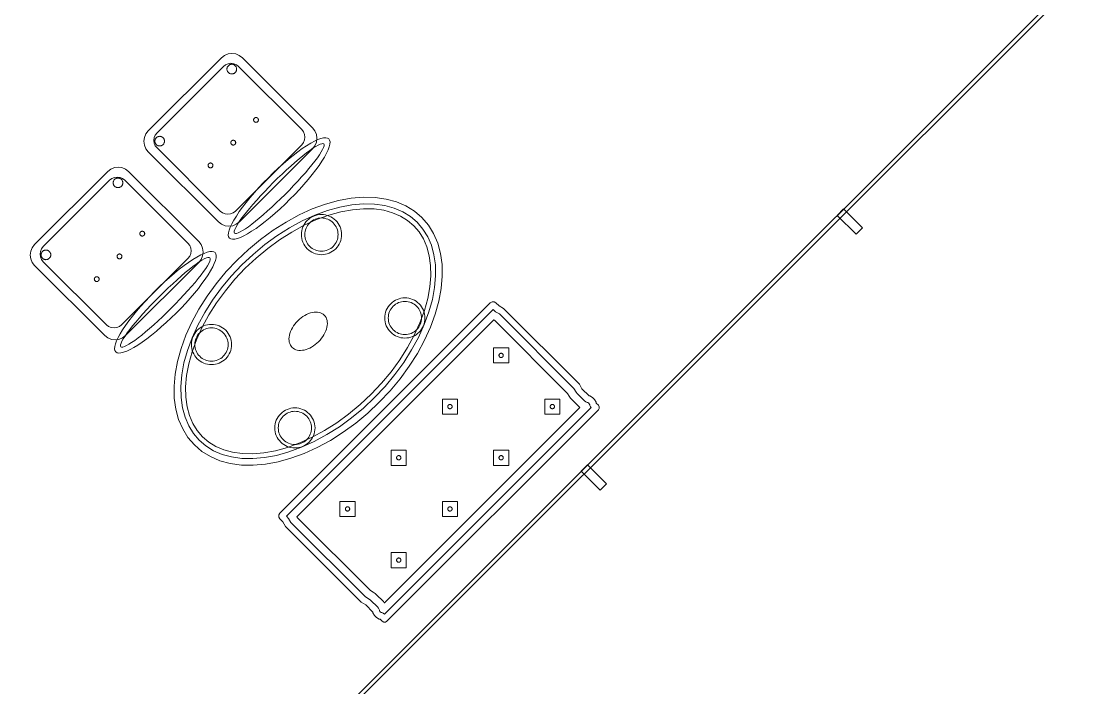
# Model space of a CAD drawing. Header units: metres. Extents: x 2172.2 to 2210.6, y 415.3 to 458.1.
# Drawn here: x 2206.126 to 2210.128, y 425.67 to 428.155 of the extents above; entities that cross this region are included whole.
import ezdxf

# ---------------------------------------------------------------- set-up
doc = ezdxf.new("R2010")
doc.units = ezdxf.units.M
for name, color, linetype, lineweight in [('NC_N1_BANQUETTES', 7, 'CONTINUOUS', 13), ('NC_N1_CHAIRS', 7, 'CONTINUOUS', 13), ('NC_N1_GLAZING', 7, 'CONTINUOUS', 13), ('NC_N1_TABLES', 7, 'CONTINUOUS', 13), ('NC_N1_WALLS', 7, 'CONTINUOUS', 25)]:
    doc.layers.add(name, color=color, linetype=linetype, lineweight=lineweight)

# ---------------------------------------------------------------- blocks, each defined once
blk = doc.blocks.new('NC_N1_ARCHITECTURE')
at = {"layer": 'NC_N1_GLAZING', "linetype": 'CONTINUOUS', "lineweight": -2}
blk.add_lwpolyline([(16.314201, -9.443487), (16.303595, -9.43288), (20.116966, -5.61951), (20.127573, -5.630117)], close=True, dxfattribs=at)
at = {"layer": 'NC_N1_WALLS', "linetype": 'CONTINUOUS', "lineweight": -2}
for points in [[(19.262781, -6.615117), (19.238739, -6.639158), (19.168028, -6.568448), (19.19207, -6.544406)], [(18.308187, -7.569711), (18.284145, -7.593752), (18.213434, -7.523042), (18.237476, -7.499)]]:
    blk.add_lwpolyline(points, close=True, dxfattribs=at)
blk = doc.blocks.new('NC_N1_DINING_2')
at = {"color": 0, "linetype": 'CONTINUOUS', "lineweight": -2}
for points in [[(0.6, 0), (0.5971, 0.0368), (0.5885, 0.0732), (0.5742, 0.1089), (0.5543, 0.1435), (0.5292, 0.1768), (0.4989, 0.2083), (0.4638, 0.2379), (0.4243, 0.2652), (0.3806, 0.2899), (0.3333, 0.3118), (0.2828, 0.3307), (0.2296, 0.3465), (0.1742, 0.3589), (0.1171, 0.3678), (0.0588, 0.3732), (0, 0.375), (-0.0588, 0.3732), (-0.1171, 0.3678), (-0.1742, 0.3589), (-0.2296, 0.3465), (-0.2828, 0.3307), (-0.3333, 0.3118), (-0.3806, 0.2899), (-0.4243, 0.2652), (-0.4638, 0.2379), (-0.4989, 0.2083), (-0.5292, 0.1768), (-0.5543, 0.1435), (-0.5742, 0.1089), (-0.5885, 0.0732), (-0.5971, 0.0368), (-0.6, 0), (-0.5971, -0.0368), (-0.5885, -0.0732), (-0.5742, -0.1089), (-0.5543, -0.1435), (-0.5292, -0.1768), (-0.4989, -0.2083), (-0.4638, -0.2379), (-0.4243, -0.2652), (-0.3806, -0.2899), (-0.3333, -0.3118), (-0.2828, -0.3307), (-0.2296, -0.3465), (-0.1742, -0.3589), (-0.1171, -0.3678), (-0.0588, -0.3732), (0, -0.375), (0.0588, -0.3732), (0.1171, -0.3678), (0.1742, -0.3589), (0.2296, -0.3465), (0.2828, -0.3307), (0.3333, -0.3118), (0.3806, -0.2899), (0.4243, -0.2652), (0.4638, -0.2379), (0.4989, -0.2083), (0.5292, -0.1768), (0.5543, -0.1435), (0.5742, -0.1089), (0.5885, -0.0732), (0.5971, -0.0368)], [(0.5749, 0), (0.5723, -0.0329), (0.5646, -0.0656), (0.5516, -0.0979), (0.5334, -0.1297), (0.5101, -0.1605), (0.4818, -0.1901), (0.4486, -0.218), (0.411, -0.244), (0.3692, -0.2676), (0.3237, -0.2887), (0.2749, -0.307), (0.2233, -0.3222), (0.1695, -0.3343), (0.114, -0.343), (0.0573, -0.3482), (0, -0.35), (-0.0573, -0.3482), (-0.114, -0.343), (-0.1695, -0.3343), (-0.2233, -0.3222), (-0.2749, -0.307), (-0.3237, -0.2887), (-0.3692, -0.2676), (-0.411, -0.244), (-0.4486, -0.218), (-0.4818, -0.1901), (-0.5101, -0.1605), (-0.5334, -0.1297), (-0.5516, -0.0979), (-0.5646, -0.0656), (-0.5723, -0.0329), (-0.5749, 0), (-0.5723, 0.0329), (-0.5646, 0.0656), (-0.5516, 0.0979), (-0.5334, 0.1297), (-0.5101, 0.1605), (-0.4818, 0.1901), (-0.4486, 0.218), (-0.411, 0.244), (-0.3692, 0.2676), (-0.3237, 0.2887), (-0.2749, 0.307), (-0.2233, 0.3222), (-0.1695, 0.3343), (-0.114, 0.343), (-0.0573, 0.3482), (0, 0.35), (0.0573, 0.3482), (0.114, 0.343), (0.1695, 0.3343), (0.2233, 0.3222), (0.2749, 0.307), (0.3237, 0.2887), (0.3692, 0.2676), (0.411, 0.244), (0.4486, 0.218), (0.4818, 0.1901), (0.5101, 0.1605), (0.5334, 0.1297), (0.5516, 0.0979), (0.5646, 0.0656), (0.5723, 0.0329)], [(0.5569, 0), (0.5545, -0.0301), (0.5474, -0.0601), (0.5354, -0.0901), (0.5184, -0.1198), (0.4964, -0.1488), (0.4694, -0.1769), (0.4377, -0.2037), (0.4014, -0.2287), (0.361, -0.2516), (0.3167, -0.2721), (0.2692, -0.2899), (0.2188, -0.3048), (0.1661, -0.3166), (0.1117, -0.3251), (0.0562, -0.3303), (0, -0.332), (-0.0562, -0.3303), (-0.1117, -0.3251), (-0.1661, -0.3166), (-0.2188, -0.3048), (-0.2692, -0.2899), (-0.3167, -0.2721), (-0.361, -0.2516), (-0.4014, -0.2287), (-0.4377, -0.2037), (-0.4694, -0.1769), (-0.4964, -0.1488), (-0.5184, -0.1198), (-0.5354, -0.0901), (-0.5474, -0.0601), (-0.5545, -0.0301), (-0.5569, 0), (-0.5545, 0.0301), (-0.5474, 0.0601), (-0.5354, 0.0901), (-0.5184, 0.1198), (-0.4964, 0.1488), (-0.4694, 0.1769), (-0.4377, 0.2037), (-0.4014, 0.2287), (-0.361, 0.2516), (-0.3167, 0.2721), (-0.2692, 0.2899), (-0.2188, 0.3048), (-0.1661, 0.3166), (-0.1117, 0.3251), (-0.0562, 0.3303), (0, 0.332), (0.0562, 0.3303), (0.1117, 0.3251), (0.1661, 0.3166), (0.2188, 0.3048), (0.2692, 0.2899), (0.3167, 0.2721), (0.361, 0.2516), (0.4014, 0.2287), (0.4377, 0.2037), (0.4694, 0.1769), (0.4964, 0.1488), (0.5184, 0.1198), (0.5354, 0.0901), (0.5474, 0.0601), (0.5545, 0.0301)], [(-0.215, 0.22), (-0.2154, 0.2126), (-0.2164, 0.2054), (-0.2182, 0.1982), (-0.2207, 0.1913), (-0.2239, 0.1846), (-0.2276, 0.1783), (-0.232, 0.1724), (-0.237, 0.167), (-0.2424, 0.162), (-0.2483, 0.1576), (-0.2546, 0.1539), (-0.2613, 0.1507), (-0.2682, 0.1482), (-0.2754, 0.1464), (-0.2826, 0.1454), (-0.29, 0.145), (-0.2974, 0.1454), (-0.3046, 0.1464), (-0.3118, 0.1482), (-0.3187, 0.1507), (-0.3254, 0.1539), (-0.3317, 0.1576), (-0.3376, 0.162), (-0.343, 0.167), (-0.348, 0.1724), (-0.3524, 0.1783), (-0.3561, 0.1846), (-0.3593, 0.1913), (-0.3618, 0.1982), (-0.3636, 0.2054), (-0.3646, 0.2126), (-0.365, 0.22), (-0.3646, 0.2274), (-0.3636, 0.2346), (-0.3618, 0.2418), (-0.3593, 0.2487), (-0.3561, 0.2554), (-0.3524, 0.2617), (-0.348, 0.2676), (-0.343, 0.273), (-0.3376, 0.278), (-0.3317, 0.2824), (-0.3254, 0.2861), (-0.3187, 0.2893), (-0.3118, 0.2918), (-0.3046, 0.2936), (-0.2974, 0.2946), (-0.29, 0.295), (-0.2826, 0.2946), (-0.2754, 0.2936), (-0.2682, 0.2918), (-0.2613, 0.2893), (-0.2546, 0.2861), (-0.2483, 0.2824), (-0.2424, 0.278), (-0.237, 0.273), (-0.232, 0.2676), (-0.2276, 0.2617), (-0.2239, 0.2554), (-0.2207, 0.2487), (-0.2182, 0.2418), (-0.2164, 0.2346), (-0.2154, 0.2274)], [(-0.228, 0.22), (-0.2283, 0.2139), (-0.2292, 0.2079), (-0.2307, 0.202), (-0.2327, 0.1963), (-0.2353, 0.1908), (-0.2384, 0.1856), (-0.2421, 0.1807), (-0.2462, 0.1762), (-0.2507, 0.1721), (-0.2556, 0.1684), (-0.2608, 0.1653), (-0.2663, 0.1627), (-0.272, 0.1607), (-0.2779, 0.1592), (-0.2839, 0.1583), (-0.29, 0.158), (-0.2961, 0.1583), (-0.3021, 0.1592), (-0.308, 0.1607), (-0.3137, 0.1627), (-0.3192, 0.1653), (-0.3244, 0.1684), (-0.3293, 0.1721), (-0.3338, 0.1762), (-0.3379, 0.1807), (-0.3416, 0.1856), (-0.3447, 0.1908), (-0.3473, 0.1963), (-0.3493, 0.202), (-0.3508, 0.2079), (-0.3517, 0.2139), (-0.352, 0.22), (-0.3517, 0.2261), (-0.3508, 0.2321), (-0.3493, 0.238), (-0.3473, 0.2437), (-0.3447, 0.2492), (-0.3416, 0.2544), (-0.3379, 0.2593), (-0.3338, 0.2638), (-0.3293, 0.2679), (-0.3244, 0.2716), (-0.3192, 0.2747), (-0.3137, 0.2773), (-0.308, 0.2793), (-0.3021, 0.2808), (-0.2961, 0.2817), (-0.29, 0.282), (-0.2839, 0.2817), (-0.2779, 0.2808), (-0.272, 0.2793), (-0.2663, 0.2773), (-0.2608, 0.2747), (-0.2556, 0.2716), (-0.2507, 0.2679), (-0.2462, 0.2638), (-0.2421, 0.2593), (-0.2384, 0.2544), (-0.2353, 0.2492), (-0.2327, 0.2437), (-0.2307, 0.238), (-0.2292, 0.2321), (-0.2283, 0.2261)], [(0.365, 0.22), (0.3646, 0.2126), (0.3636, 0.2054), (0.3618, 0.1982), (0.3593, 0.1913), (0.3561, 0.1846), (0.3524, 0.1783), (0.348, 0.1724), (0.343, 0.167), (0.3376, 0.162), (0.3317, 0.1576), (0.3254, 0.1539), (0.3187, 0.1507), (0.3118, 0.1482), (0.3046, 0.1464), (0.2974, 0.1454), (0.29, 0.145), (0.2826, 0.1454), (0.2754, 0.1464), (0.2682, 0.1482), (0.2613, 0.1507), (0.2546, 0.1539), (0.2483, 0.1576), (0.2424, 0.162), (0.237, 0.167), (0.232, 0.1724), (0.2276, 0.1783), (0.2239, 0.1846), (0.2207, 0.1913), (0.2182, 0.1982), (0.2164, 0.2054), (0.2154, 0.2126), (0.215, 0.22), (0.2154, 0.2274), (0.2164, 0.2346), (0.2182, 0.2418), (0.2207, 0.2487), (0.2239, 0.2554), (0.2276, 0.2617), (0.232, 0.2676), (0.237, 0.273), (0.2424, 0.278), (0.2483, 0.2824), (0.2546, 0.2861), (0.2613, 0.2893), (0.2682, 0.2918), (0.2754, 0.2936), (0.2826, 0.2946), (0.29, 0.295), (0.2974, 0.2946), (0.3046, 0.2936), (0.3118, 0.2918), (0.3187, 0.2893), (0.3254, 0.2861), (0.3317, 0.2824), (0.3376, 0.278), (0.343, 0.273), (0.348, 0.2676), (0.3524, 0.2617), (0.3561, 0.2554), (0.3593, 0.2487), (0.3618, 0.2418), (0.3636, 0.2346), (0.3646, 0.2274)], [(0.352, 0.22), (0.3517, 0.2139), (0.3508, 0.2079), (0.3493, 0.202), (0.3473, 0.1963), (0.3447, 0.1908), (0.3416, 0.1856), (0.3379, 0.1807), (0.3338, 0.1762), (0.3293, 0.1721), (0.3244, 0.1684), (0.3192, 0.1653), (0.3137, 0.1627), (0.308, 0.1607), (0.3021, 0.1592), (0.2961, 0.1583), (0.29, 0.158), (0.2839, 0.1583), (0.2779, 0.1592), (0.272, 0.1607), (0.2663, 0.1627), (0.2608, 0.1653), (0.2556, 0.1684), (0.2507, 0.1721), (0.2462, 0.1762), (0.2421, 0.1807), (0.2384, 0.1856), (0.2353, 0.1908), (0.2327, 0.1963), (0.2307, 0.202), (0.2292, 0.2079), (0.2283, 0.2139), (0.228, 0.22), (0.2283, 0.2261), (0.2292, 0.2321), (0.2307, 0.238), (0.2327, 0.2437), (0.2353, 0.2492), (0.2384, 0.2544), (0.2421, 0.2593), (0.2462, 0.2638), (0.2507, 0.2679), (0.2556, 0.2716), (0.2608, 0.2747), (0.2663, 0.2773), (0.272, 0.2793), (0.2779, 0.2808), (0.2839, 0.2817), (0.29, 0.282), (0.2961, 0.2817), (0.3021, 0.2808), (0.308, 0.2793), (0.3137, 0.2773), (0.3192, 0.2747), (0.3244, 0.2716), (0.3293, 0.2679), (0.3338, 0.2638), (0.3379, 0.2593), (0.3416, 0.2544), (0.3447, 0.2492), (0.3473, 0.2437), (0.3493, 0.238), (0.3508, 0.2321), (0.3517, 0.2261)], [(0.085, 0), (0.0846, 0.0054), (0.0834, 0.0107), (0.0813, 0.016), (0.0785, 0.021), (0.075, 0.0259), (0.0707, 0.0306), (0.0657, 0.0349), (0.0601, 0.0389), (0.0539, 0.0425), (0.0472, 0.0457), (0.0401, 0.0485), (0.0325, 0.0508), (0.0247, 0.0526), (0.0166, 0.0539), (0.0083, 0.0547), (0, 0.055), (-0.0083, 0.0547), (-0.0166, 0.0539), (-0.0247, 0.0526), (-0.0325, 0.0508), (-0.0401, 0.0485), (-0.0472, 0.0457), (-0.0539, 0.0425), (-0.0601, 0.0389), (-0.0657, 0.0349), (-0.0707, 0.0306), (-0.075, 0.0259), (-0.0785, 0.021), (-0.0813, 0.016), (-0.0834, 0.0107), (-0.0846, 0.0054), (-0.085, 0), (-0.0846, -0.0054), (-0.0834, -0.0107), (-0.0813, -0.016), (-0.0785, -0.021), (-0.075, -0.0259), (-0.0707, -0.0306), (-0.0657, -0.0349), (-0.0601, -0.0389), (-0.0539, -0.0425), (-0.0472, -0.0457), (-0.0401, -0.0485), (-0.0325, -0.0508), (-0.0247, -0.0526), (-0.0166, -0.0539), (-0.0083, -0.0547), (0, -0.055), (0.0083, -0.0547), (0.0166, -0.0539), (0.0247, -0.0526), (0.0325, -0.0508), (0.0401, -0.0485), (0.0472, -0.0457), (0.0539, -0.0425), (0.0601, -0.0389), (0.0657, -0.0349), (0.0707, -0.0306), (0.075, -0.0259), (0.0785, -0.021), (0.0813, -0.016), (0.0834, -0.0107), (0.0846, -0.0054)], [(-0.215, -0.22), (-0.2154, -0.2274), (-0.2164, -0.2346), (-0.2182, -0.2418), (-0.2207, -0.2487), (-0.2239, -0.2554), (-0.2276, -0.2617), (-0.232, -0.2676), (-0.237, -0.273), (-0.2424, -0.278), (-0.2483, -0.2824), (-0.2546, -0.2861), (-0.2613, -0.2893), (-0.2682, -0.2918), (-0.2754, -0.2936), (-0.2826, -0.2946), (-0.29, -0.295), (-0.2974, -0.2946), (-0.3046, -0.2936), (-0.3118, -0.2918), (-0.3187, -0.2893), (-0.3254, -0.2861), (-0.3317, -0.2824), (-0.3376, -0.278), (-0.343, -0.273), (-0.348, -0.2676), (-0.3524, -0.2617), (-0.3561, -0.2554), (-0.3593, -0.2487), (-0.3618, -0.2418), (-0.3636, -0.2346), (-0.3646, -0.2274), (-0.365, -0.22), (-0.3646, -0.2126), (-0.3636, -0.2054), (-0.3618, -0.1982), (-0.3593, -0.1913), (-0.3561, -0.1846), (-0.3524, -0.1783), (-0.348, -0.1724), (-0.343, -0.167), (-0.3376, -0.162), (-0.3317, -0.1576), (-0.3254, -0.1539), (-0.3187, -0.1507), (-0.3118, -0.1482), (-0.3046, -0.1464), (-0.2974, -0.1454), (-0.29, -0.145), (-0.2826, -0.1454), (-0.2754, -0.1464), (-0.2682, -0.1482), (-0.2613, -0.1507), (-0.2546, -0.1539), (-0.2483, -0.1576), (-0.2424, -0.162), (-0.237, -0.167), (-0.232, -0.1724), (-0.2276, -0.1783), (-0.2239, -0.1846), (-0.2207, -0.1913), (-0.2182, -0.1982), (-0.2164, -0.2054), (-0.2154, -0.2126)], [(-0.228, -0.22), (-0.2283, -0.2261), (-0.2292, -0.2321), (-0.2307, -0.238), (-0.2327, -0.2437), (-0.2353, -0.2492), (-0.2384, -0.2544), (-0.2421, -0.2593), (-0.2462, -0.2638), (-0.2507, -0.2679), (-0.2556, -0.2716), (-0.2608, -0.2747), (-0.2663, -0.2773), (-0.272, -0.2793), (-0.2779, -0.2808), (-0.2839, -0.2817), (-0.29, -0.282), (-0.2961, -0.2817), (-0.3021, -0.2808), (-0.308, -0.2793), (-0.3137, -0.2773), (-0.3192, -0.2747), (-0.3244, -0.2716), (-0.3293, -0.2679), (-0.3338, -0.2638), (-0.3379, -0.2593), (-0.3416, -0.2544), (-0.3447, -0.2492), (-0.3473, -0.2437), (-0.3493, -0.238), (-0.3508, -0.2321), (-0.3517, -0.2261), (-0.352, -0.22), (-0.3517, -0.2139), (-0.3508, -0.2079), (-0.3493, -0.202), (-0.3473, -0.1963), (-0.3447, -0.1908), (-0.3416, -0.1856), (-0.3379, -0.1807), (-0.3338, -0.1762), (-0.3293, -0.1721), (-0.3244, -0.1684), (-0.3192, -0.1653), (-0.3137, -0.1627), (-0.308, -0.1607), (-0.3021, -0.1592), (-0.2961, -0.1583), (-0.29, -0.158), (-0.2839, -0.1583), (-0.2779, -0.1592), (-0.272, -0.1607), (-0.2663, -0.1627), (-0.2608, -0.1653), (-0.2556, -0.1684), (-0.2507, -0.1721), (-0.2462, -0.1762), (-0.2421, -0.1807), (-0.2384, -0.1856), (-0.2353, -0.1908), (-0.2327, -0.1963), (-0.2307, -0.202), (-0.2292, -0.2079), (-0.2283, -0.2139)], [(0.365, -0.22), (0.3646, -0.2274), (0.3636, -0.2346), (0.3618, -0.2418), (0.3593, -0.2487), (0.3561, -0.2554), (0.3524, -0.2617), (0.348, -0.2676), (0.343, -0.273), (0.3376, -0.278), (0.3317, -0.2824), (0.3254, -0.2861), (0.3187, -0.2893), (0.3118, -0.2918), (0.3046, -0.2936), (0.2974, -0.2946), (0.29, -0.295), (0.2826, -0.2946), (0.2754, -0.2936), (0.2682, -0.2918), (0.2613, -0.2893), (0.2546, -0.2861), (0.2483, -0.2824), (0.2424, -0.278), (0.237, -0.273), (0.232, -0.2676), (0.2276, -0.2617), (0.2239, -0.2554), (0.2207, -0.2487), (0.2182, -0.2418), (0.2164, -0.2346), (0.2154, -0.2274), (0.215, -0.22), (0.2154, -0.2126), (0.2164, -0.2054), (0.2182, -0.1982), (0.2207, -0.1913), (0.2239, -0.1846), (0.2276, -0.1783), (0.232, -0.1724), (0.237, -0.167), (0.2424, -0.162), (0.2483, -0.1576), (0.2546, -0.1539), (0.2613, -0.1507), (0.2682, -0.1482), (0.2754, -0.1464), (0.2826, -0.1454), (0.29, -0.145), (0.2974, -0.1454), (0.3046, -0.1464), (0.3118, -0.1482), (0.3187, -0.1507), (0.3254, -0.1539), (0.3317, -0.1576), (0.3376, -0.162), (0.343, -0.167), (0.348, -0.1724), (0.3524, -0.1783), (0.3561, -0.1846), (0.3593, -0.1913), (0.3618, -0.1982), (0.3636, -0.2054), (0.3646, -0.2126)], [(0.352, -0.22), (0.3517, -0.2261), (0.3508, -0.2321), (0.3493, -0.238), (0.3473, -0.2437), (0.3447, -0.2492), (0.3416, -0.2544), (0.3379, -0.2593), (0.3338, -0.2638), (0.3293, -0.2679), (0.3244, -0.2716), (0.3192, -0.2747), (0.3137, -0.2773), (0.308, -0.2793), (0.3021, -0.2808), (0.2961, -0.2817), (0.29, -0.282), (0.2839, -0.2817), (0.2779, -0.2808), (0.272, -0.2793), (0.2663, -0.2773), (0.2608, -0.2747), (0.2556, -0.2716), (0.2507, -0.2679), (0.2462, -0.2638), (0.2421, -0.2593), (0.2384, -0.2544), (0.2353, -0.2492), (0.2327, -0.2437), (0.2307, -0.238), (0.2292, -0.2321), (0.2283, -0.2261), (0.228, -0.22), (0.2283, -0.2139), (0.2292, -0.2079), (0.2307, -0.202), (0.2327, -0.1963), (0.2353, -0.1908), (0.2384, -0.1856), (0.2421, -0.1807), (0.2462, -0.1762), (0.2507, -0.1721), (0.2556, -0.1684), (0.2608, -0.1653), (0.2663, -0.1627), (0.272, -0.1607), (0.2779, -0.1592), (0.2839, -0.1583), (0.29, -0.158), (0.2961, -0.1583), (0.3021, -0.1592), (0.308, -0.1607), (0.3137, -0.1627), (0.3192, -0.1653), (0.3244, -0.1684), (0.3293, -0.1721), (0.3338, -0.1762), (0.3379, -0.1807), (0.3416, -0.1856), (0.3447, -0.1908), (0.3473, -0.1963), (0.3493, -0.202), (0.3508, -0.2079), (0.3517, -0.2139)]]:
    blk.add_lwpolyline(points, close=True, dxfattribs=at)
blk = doc.blocks.new('NC_N1_PERIMETER_BENCH_2')
at = {"color": 0, "linetype": 'CONTINUOUS', "lineweight": -2}
for points in [[(-0.575, -0.2605), (-0.575, -0.2495), (-0.5721, -0.2385), (-0.57, -0.2365), (-0.57, -0.1987), (-0.575, -0.18), (-0.575, 0.22), (-0.57, 0.2387), (-0.57, 0.255), (-0.568, 0.2625), (-0.5625, 0.268), (-0.555, 0.27), (0.555, 0.27), (0.5625, 0.268), (0.568, 0.2625), (0.57, 0.255), (0.57, 0.2387), (0.575, 0.22), (0.575, -0.18), (0.57, -0.1987), (0.57, -0.2365), (0.5721, -0.2385), (0.575, -0.2495), (0.575, -0.2605), (0.5721, -0.2715), (0.5698, -0.2737), (0.57, -0.2745), (0.57, -0.2855), (0.5684, -0.2915), (0.564, -0.2959), (0.558, -0.2975), (-0.558, -0.2975), (-0.564, -0.2959), (-0.5684, -0.2915), (-0.57, -0.2855), (-0.57, -0.2745), (-0.5698, -0.2737), (-0.5721, -0.2715)], [(-0.5495, -0.2593), (-0.55, -0.2572), (-0.55, -0.2528), (-0.5494, -0.2506), (-0.5492, -0.2503), (-0.548, -0.2482), (-0.5469, -0.246), (-0.5461, -0.2437), (-0.5455, -0.2413), (-0.5451, -0.2389), (-0.545, -0.2365), (-0.545, -0.1987), (-0.5451, -0.1965), (-0.5454, -0.1944), (-0.5458, -0.1922), (-0.55, -0.1767), (-0.55, 0.2167), (-0.5458, 0.2322), (-0.5454, 0.2344), (-0.5451, 0.2365), (-0.545, 0.2387), (-0.545, 0.245), (0.545, 0.245), (0.545, 0.2387), (0.5451, 0.2365), (0.5454, 0.2344), (0.5458, 0.2322), (0.55, 0.2167), (0.55, -0.1767), (0.5458, -0.1922), (0.5454, -0.1944), (0.5451, -0.1965), (0.545, -0.1987), (0.545, -0.2365), (0.5451, -0.2389), (0.5455, -0.2413), (0.5461, -0.2437), (0.5469, -0.246), (0.548, -0.2482), (0.5492, -0.2503), (0.5494, -0.2506), (0.55, -0.2528), (0.55, -0.2572), (0.5495, -0.2593), (0.5491, -0.2597), (0.5479, -0.2618), (0.5468, -0.2639), (0.546, -0.2661), (0.5454, -0.2684), (0.545, -0.2708), (0.5449, -0.2725), (-0.5449, -0.2725), (-0.545, -0.2708), (-0.5454, -0.2684), (-0.546, -0.2661), (-0.5468, -0.2639), (-0.5479, -0.2618), (-0.5491, -0.2597)], [(-0.5154, -0.2425), (-0.5153, -0.2418), (-0.515, -0.2365), (-0.515, -0.1987), (-0.5152, -0.1939), (-0.5158, -0.1892), (-0.5169, -0.1845), (-0.52, -0.1728), (-0.52, 0.2128), (-0.5194, 0.215), (0.5194, 0.215), (0.52, 0.2128), (0.52, -0.1728), (0.5169, -0.1845), (0.5158, -0.1892), (0.5152, -0.1939), (0.515, -0.1987), (0.515, -0.2365), (0.5153, -0.2418), (0.5154, -0.2425)], [(-0.445, 0.0625), (-0.405, 0.1025), (-0.445, 0.1425), (-0.485, 0.1025)], [(-0.175, 0.0625), (-0.135, 0.1025), (-0.175, 0.1425), (-0.215, 0.1025)], [(0.095, 0.0625), (0.135, 0.1025), (0.095, 0.1425), (0.055, 0.1025)], [(0.365, 0.0625), (0.405, 0.1025), (0.365, 0.1425), (0.325, 0.1025)], [(-0.437, 0.1025), (-0.437, 0.1017), (-0.4372, 0.1009), (-0.4373, 0.1002), (-0.4376, 0.0994), (-0.4379, 0.0987), (-0.4383, 0.0981), (-0.4388, 0.0974), (-0.4393, 0.0968), (-0.4399, 0.0963), (-0.4406, 0.0958), (-0.4412, 0.0954), (-0.4419, 0.0951), (-0.4427, 0.0948), (-0.4434, 0.0947), (-0.4442, 0.0945), (-0.445, 0.0945), (-0.4458, 0.0945), (-0.4466, 0.0947), (-0.4473, 0.0948), (-0.4481, 0.0951), (-0.4488, 0.0954), (-0.4494, 0.0958), (-0.4501, 0.0963), (-0.4507, 0.0968), (-0.4512, 0.0974), (-0.4517, 0.0981), (-0.4521, 0.0987), (-0.4524, 0.0994), (-0.4527, 0.1002), (-0.4528, 0.1009), (-0.453, 0.1017), (-0.453, 0.1025), (-0.453, 0.1033), (-0.4528, 0.1041), (-0.4527, 0.1048), (-0.4524, 0.1056), (-0.4521, 0.1063), (-0.4517, 0.1069), (-0.4512, 0.1076), (-0.4507, 0.1082), (-0.4501, 0.1087), (-0.4494, 0.1092), (-0.4488, 0.1096), (-0.4481, 0.1099), (-0.4473, 0.1102), (-0.4466, 0.1103), (-0.4458, 0.1105), (-0.445, 0.1105), (-0.4442, 0.1105), (-0.4434, 0.1103), (-0.4427, 0.1102), (-0.4419, 0.1099), (-0.4412, 0.1096), (-0.4406, 0.1092), (-0.4399, 0.1087), (-0.4393, 0.1082), (-0.4388, 0.1076), (-0.4383, 0.1069), (-0.4379, 0.1063), (-0.4376, 0.1056), (-0.4373, 0.1048), (-0.4372, 0.1041), (-0.437, 0.1033)], [(-0.167, 0.1025), (-0.167, 0.1017), (-0.1672, 0.1009), (-0.1673, 0.1002), (-0.1676, 0.0994), (-0.1679, 0.0987), (-0.1683, 0.0981), (-0.1688, 0.0974), (-0.1693, 0.0968), (-0.1699, 0.0963), (-0.1706, 0.0958), (-0.1712, 0.0954), (-0.1719, 0.0951), (-0.1727, 0.0948), (-0.1734, 0.0947), (-0.1742, 0.0945), (-0.175, 0.0945), (-0.1758, 0.0945), (-0.1766, 0.0947), (-0.1773, 0.0948), (-0.1781, 0.0951), (-0.1788, 0.0954), (-0.1794, 0.0958), (-0.1801, 0.0963), (-0.1807, 0.0968), (-0.1812, 0.0974), (-0.1817, 0.0981), (-0.1821, 0.0987), (-0.1824, 0.0994), (-0.1827, 0.1002), (-0.1828, 0.1009), (-0.183, 0.1017), (-0.183, 0.1025), (-0.183, 0.1033), (-0.1828, 0.1041), (-0.1827, 0.1048), (-0.1824, 0.1056), (-0.1821, 0.1063), (-0.1817, 0.1069), (-0.1812, 0.1076), (-0.1807, 0.1082), (-0.1801, 0.1087), (-0.1794, 0.1092), (-0.1788, 0.1096), (-0.1781, 0.1099), (-0.1773, 0.1102), (-0.1766, 0.1103), (-0.1758, 0.1105), (-0.175, 0.1105), (-0.1742, 0.1105), (-0.1734, 0.1103), (-0.1727, 0.1102), (-0.1719, 0.1099), (-0.1712, 0.1096), (-0.1706, 0.1092), (-0.1699, 0.1087), (-0.1693, 0.1082), (-0.1688, 0.1076), (-0.1683, 0.1069), (-0.1679, 0.1063), (-0.1676, 0.1056), (-0.1673, 0.1048), (-0.1672, 0.1041), (-0.167, 0.1033)], [(0.103, 0.1025), (0.103, 0.1017), (0.1028, 0.1009), (0.1027, 0.1002), (0.1024, 0.0994), (0.1021, 0.0987), (0.1017, 0.0981), (0.1012, 0.0974), (0.1007, 0.0968), (0.1001, 0.0963), (0.0994, 0.0958), (0.0988, 0.0954), (0.0981, 0.0951), (0.0973, 0.0948), (0.0966, 0.0947), (0.0958, 0.0945), (0.095, 0.0945), (0.0942, 0.0945), (0.0934, 0.0947), (0.0927, 0.0948), (0.0919, 0.0951), (0.0912, 0.0954), (0.0906, 0.0958), (0.0899, 0.0963), (0.0893, 0.0968), (0.0888, 0.0974), (0.0883, 0.0981), (0.0879, 0.0987), (0.0876, 0.0994), (0.0873, 0.1002), (0.0872, 0.1009), (0.087, 0.1017), (0.087, 0.1025), (0.087, 0.1033), (0.0872, 0.1041), (0.0873, 0.1048), (0.0876, 0.1056), (0.0879, 0.1063), (0.0883, 0.1069), (0.0888, 0.1076), (0.0893, 0.1082), (0.0899, 0.1087), (0.0906, 0.1092), (0.0912, 0.1096), (0.0919, 0.1099), (0.0927, 0.1102), (0.0934, 0.1103), (0.0942, 0.1105), (0.095, 0.1105), (0.0958, 0.1105), (0.0966, 0.1103), (0.0973, 0.1102), (0.0981, 0.1099), (0.0988, 0.1096), (0.0994, 0.1092), (0.1001, 0.1087), (0.1007, 0.1082), (0.1012, 0.1076), (0.1017, 0.1069), (0.1021, 0.1063), (0.1024, 0.1056), (0.1027, 0.1048), (0.1028, 0.1041), (0.103, 0.1033)], [(0.373, 0.1025), (0.373, 0.1017), (0.3728, 0.1009), (0.3727, 0.1002), (0.3724, 0.0994), (0.3721, 0.0987), (0.3717, 0.0981), (0.3712, 0.0974), (0.3707, 0.0968), (0.3701, 0.0963), (0.3694, 0.0958), (0.3688, 0.0954), (0.3681, 0.0951), (0.3673, 0.0948), (0.3666, 0.0947), (0.3658, 0.0945), (0.365, 0.0945), (0.3642, 0.0945), (0.3634, 0.0947), (0.3627, 0.0948), (0.3619, 0.0951), (0.3612, 0.0954), (0.3606, 0.0958), (0.3599, 0.0963), (0.3593, 0.0968), (0.3588, 0.0974), (0.3583, 0.0981), (0.3579, 0.0987), (0.3576, 0.0994), (0.3573, 0.1002), (0.3572, 0.1009), (0.357, 0.1017), (0.357, 0.1025), (0.357, 0.1033), (0.3572, 0.1041), (0.3573, 0.1048), (0.3576, 0.1056), (0.3579, 0.1063), (0.3583, 0.1069), (0.3588, 0.1076), (0.3593, 0.1082), (0.3599, 0.1087), (0.3606, 0.1092), (0.3612, 0.1096), (0.3619, 0.1099), (0.3627, 0.1102), (0.3634, 0.1103), (0.3642, 0.1105), (0.365, 0.1105), (0.3658, 0.1105), (0.3666, 0.1103), (0.3673, 0.1102), (0.3681, 0.1099), (0.3688, 0.1096), (0.3694, 0.1092), (0.3701, 0.1087), (0.3707, 0.1082), (0.3712, 0.1076), (0.3717, 0.1069), (0.3721, 0.1063), (0.3724, 0.1056), (0.3727, 0.1048), (0.3728, 0.1041), (0.373, 0.1033)], [(-0.445, -0.2075), (-0.405, -0.1675), (-0.445, -0.1275), (-0.485, -0.1675)], [(-0.437, -0.1675), (-0.437, -0.1683), (-0.4372, -0.1691), (-0.4373, -0.1698), (-0.4376, -0.1706), (-0.4379, -0.1713), (-0.4383, -0.1719), (-0.4388, -0.1726), (-0.4393, -0.1732), (-0.4399, -0.1737), (-0.4406, -0.1742), (-0.4412, -0.1746), (-0.4419, -0.1749), (-0.4427, -0.1752), (-0.4434, -0.1753), (-0.4442, -0.1755), (-0.445, -0.1755), (-0.4458, -0.1755), (-0.4466, -0.1753), (-0.4473, -0.1752), (-0.4481, -0.1749), (-0.4488, -0.1746), (-0.4494, -0.1742), (-0.4501, -0.1737), (-0.4507, -0.1732), (-0.4512, -0.1726), (-0.4517, -0.1719), (-0.4521, -0.1713), (-0.4524, -0.1706), (-0.4527, -0.1698), (-0.4528, -0.1691), (-0.453, -0.1683), (-0.453, -0.1675), (-0.453, -0.1667), (-0.4528, -0.1659), (-0.4527, -0.1652), (-0.4524, -0.1644), (-0.4521, -0.1637), (-0.4517, -0.1631), (-0.4512, -0.1624), (-0.4507, -0.1618), (-0.4501, -0.1613), (-0.4494, -0.1608), (-0.4488, -0.1604), (-0.4481, -0.1601), (-0.4473, -0.1598), (-0.4466, -0.1597), (-0.4458, -0.1595), (-0.445, -0.1595), (-0.4442, -0.1595), (-0.4434, -0.1597), (-0.4427, -0.1598), (-0.4419, -0.1601), (-0.4412, -0.1604), (-0.4406, -0.1608), (-0.4399, -0.1613), (-0.4393, -0.1618), (-0.4388, -0.1624), (-0.4383, -0.1631), (-0.4379, -0.1637), (-0.4376, -0.1644), (-0.4373, -0.1652), (-0.4372, -0.1659), (-0.437, -0.1667)], [(-0.175, -0.2075), (-0.135, -0.1675), (-0.175, -0.1275), (-0.215, -0.1675)], [(-0.167, -0.1675), (-0.167, -0.1683), (-0.1672, -0.1691), (-0.1673, -0.1698), (-0.1676, -0.1706), (-0.1679, -0.1713), (-0.1683, -0.1719), (-0.1688, -0.1726), (-0.1693, -0.1732), (-0.1699, -0.1737), (-0.1706, -0.1742), (-0.1712, -0.1746), (-0.1719, -0.1749), (-0.1727, -0.1752), (-0.1734, -0.1753), (-0.1742, -0.1755), (-0.175, -0.1755), (-0.1758, -0.1755), (-0.1766, -0.1753), (-0.1773, -0.1752), (-0.1781, -0.1749), (-0.1788, -0.1746), (-0.1794, -0.1742), (-0.1801, -0.1737), (-0.1807, -0.1732), (-0.1812, -0.1726), (-0.1817, -0.1719), (-0.1821, -0.1713), (-0.1824, -0.1706), (-0.1827, -0.1698), (-0.1828, -0.1691), (-0.183, -0.1683), (-0.183, -0.1675), (-0.183, -0.1667), (-0.1828, -0.1659), (-0.1827, -0.1652), (-0.1824, -0.1644), (-0.1821, -0.1637), (-0.1817, -0.1631), (-0.1812, -0.1624), (-0.1807, -0.1618), (-0.1801, -0.1613), (-0.1794, -0.1608), (-0.1788, -0.1604), (-0.1781, -0.1601), (-0.1773, -0.1598), (-0.1766, -0.1597), (-0.1758, -0.1595), (-0.175, -0.1595), (-0.1742, -0.1595), (-0.1734, -0.1597), (-0.1727, -0.1598), (-0.1719, -0.1601), (-0.1712, -0.1604), (-0.1706, -0.1608), (-0.1699, -0.1613), (-0.1693, -0.1618), (-0.1688, -0.1624), (-0.1683, -0.1631), (-0.1679, -0.1637), (-0.1676, -0.1644), (-0.1673, -0.1652), (-0.1672, -0.1659), (-0.167, -0.1667)], [(0.095, -0.2075), (0.135, -0.1675), (0.095, -0.1275), (0.055, -0.1675)], [(0.103, -0.1675), (0.103, -0.1683), (0.1028, -0.1691), (0.1027, -0.1698), (0.1024, -0.1706), (0.1021, -0.1713), (0.1017, -0.1719), (0.1012, -0.1726), (0.1007, -0.1732), (0.1001, -0.1737), (0.0994, -0.1742), (0.0988, -0.1746), (0.0981, -0.1749), (0.0973, -0.1752), (0.0966, -0.1753), (0.0958, -0.1755), (0.095, -0.1755), (0.0942, -0.1755), (0.0934, -0.1753), (0.0927, -0.1752), (0.0919, -0.1749), (0.0912, -0.1746), (0.0906, -0.1742), (0.0899, -0.1737), (0.0893, -0.1732), (0.0888, -0.1726), (0.0883, -0.1719), (0.0879, -0.1713), (0.0876, -0.1706), (0.0873, -0.1698), (0.0872, -0.1691), (0.087, -0.1683), (0.087, -0.1675), (0.087, -0.1667), (0.0872, -0.1659), (0.0873, -0.1652), (0.0876, -0.1644), (0.0879, -0.1637), (0.0883, -0.1631), (0.0888, -0.1624), (0.0893, -0.1618), (0.0899, -0.1613), (0.0906, -0.1608), (0.0912, -0.1604), (0.0919, -0.1601), (0.0927, -0.1598), (0.0934, -0.1597), (0.0942, -0.1595), (0.095, -0.1595), (0.0958, -0.1595), (0.0966, -0.1597), (0.0973, -0.1598), (0.0981, -0.1601), (0.0988, -0.1604), (0.0994, -0.1608), (0.1001, -0.1613), (0.1007, -0.1618), (0.1012, -0.1624), (0.1017, -0.1631), (0.1021, -0.1637), (0.1024, -0.1644), (0.1027, -0.1652), (0.1028, -0.1659), (0.103, -0.1667)], [(0.365, -0.2075), (0.405, -0.1675), (0.365, -0.1275), (0.325, -0.1675)], [(0.373, -0.1675), (0.373, -0.1683), (0.3728, -0.1691), (0.3727, -0.1698), (0.3724, -0.1706), (0.3721, -0.1713), (0.3717, -0.1719), (0.3712, -0.1726), (0.3707, -0.1732), (0.3701, -0.1737), (0.3694, -0.1742), (0.3688, -0.1746), (0.3681, -0.1749), (0.3673, -0.1752), (0.3666, -0.1753), (0.3658, -0.1755), (0.365, -0.1755), (0.3642, -0.1755), (0.3634, -0.1753), (0.3627, -0.1752), (0.3619, -0.1749), (0.3612, -0.1746), (0.3606, -0.1742), (0.3599, -0.1737), (0.3593, -0.1732), (0.3588, -0.1726), (0.3583, -0.1719), (0.3579, -0.1713), (0.3576, -0.1706), (0.3573, -0.1698), (0.3572, -0.1691), (0.357, -0.1683), (0.357, -0.1675), (0.357, -0.1667), (0.3572, -0.1659), (0.3573, -0.1652), (0.3576, -0.1644), (0.3579, -0.1637), (0.3583, -0.1631), (0.3588, -0.1624), (0.3593, -0.1618), (0.3599, -0.1613), (0.3606, -0.1608), (0.3612, -0.1604), (0.3619, -0.1601), (0.3627, -0.1598), (0.3634, -0.1597), (0.3642, -0.1595), (0.365, -0.1595), (0.3658, -0.1595), (0.3666, -0.1597), (0.3673, -0.1598), (0.3681, -0.1601), (0.3688, -0.1604), (0.3694, -0.1608), (0.3701, -0.1613), (0.3707, -0.1618), (0.3712, -0.1624), (0.3717, -0.1631), (0.3721, -0.1637), (0.3724, -0.1644), (0.3727, -0.1652), (0.3728, -0.1659), (0.373, -0.1667)]]:
    blk.add_lwpolyline(points, close=True, dxfattribs=at)
blk = doc.blocks.new('NC_N1_CHAIR_IVORY')
at = {"color": 0, "linetype": 'CONTINUOUS', "lineweight": -2}
for points in [[(0.262, 0.222), (0.2607, 0.2276), (0.257, 0.2331), (0.2507, 0.2385), (0.2421, 0.2438), (0.2311, 0.2489), (0.2178, 0.2537), (0.2025, 0.2582), (0.1853, 0.2623), (0.1662, 0.2661), (0.1456, 0.2694), (0.1235, 0.2723), (0.1003, 0.2747), (0.0761, 0.2765), (0.0511, 0.2779), (0.0257, 0.2787), (0, 0.279), (-0.0257, 0.2787), (-0.0511, 0.2779), (-0.0761, 0.2765), (-0.1003, 0.2747), (-0.1235, 0.2723), (-0.1456, 0.2694), (-0.1662, 0.2661), (-0.1853, 0.2623), (-0.2025, 0.2582), (-0.2178, 0.2537), (-0.2311, 0.2489), (-0.2421, 0.2438), (-0.2507, 0.2385), (-0.257, 0.2331), (-0.2607, 0.2276), (-0.262, 0.222), (-0.2607, 0.2164), (-0.257, 0.2109), (-0.2507, 0.2055), (-0.2421, 0.2002), (-0.2311, 0.1951), (-0.2178, 0.1903), (-0.2025, 0.1858), (-0.1853, 0.1817), (-0.1662, 0.1779), (-0.1456, 0.1746), (-0.1235, 0.1717), (-0.1003, 0.1693), (-0.0761, 0.1675), (-0.0511, 0.1661), (-0.0257, 0.1653), (0, 0.165), (0.0257, 0.1653), (0.0511, 0.1661), (0.0761, 0.1675), (0.1003, 0.1693), (0.1235, 0.1717), (0.1456, 0.1746), (0.1662, 0.1779), (0.1853, 0.1817), (0.2025, 0.1858), (0.2178, 0.1903), (0.2311, 0.1951), (0.2421, 0.2002), (0.2507, 0.2055), (0.257, 0.2109), (0.2607, 0.2164)], [(0.235, 0.222), (0.2339, 0.225), (0.2305, 0.228), (0.2249, 0.231), (0.2171, 0.2339), (0.2073, 0.2366), (0.1954, 0.2392), (0.1817, 0.2417), (0.1662, 0.2439), (0.1491, 0.246), (0.1306, 0.2478), (0.1108, 0.2493), (0.0899, 0.2506), (0.0682, 0.2517), (0.0458, 0.2524), (0.023, 0.2529), (0, 0.253), (-0.023, 0.2529), (-0.0458, 0.2524), (-0.0682, 0.2517), (-0.0899, 0.2506), (-0.1108, 0.2493), (-0.1306, 0.2478), (-0.1491, 0.246), (-0.1662, 0.2439), (-0.1817, 0.2417), (-0.1954, 0.2392), (-0.2073, 0.2366), (-0.2171, 0.2339), (-0.2249, 0.231), (-0.2305, 0.228), (-0.2339, 0.225), (-0.235, 0.222), (-0.2339, 0.219), (-0.2305, 0.216), (-0.2249, 0.213), (-0.2171, 0.2101), (-0.2073, 0.2074), (-0.1954, 0.2048), (-0.1817, 0.2023), (-0.1662, 0.2001), (-0.1491, 0.198), (-0.1306, 0.1962), (-0.1108, 0.1947), (-0.0899, 0.1934), (-0.0682, 0.1923), (-0.0458, 0.1916), (-0.023, 0.1911), (0, 0.191), (0.023, 0.1911), (0.0458, 0.1916), (0.0682, 0.1923), (0.0899, 0.1934), (0.1108, 0.1947), (0.1306, 0.1962), (0.1491, 0.198), (0.1662, 0.2001), (0.1817, 0.2023), (0.1954, 0.2048), (0.2073, 0.2074), (0.2171, 0.2101), (0.2249, 0.213), (0.2305, 0.216), (0.2339, 0.219)], [(0.193, -0.275), (-0.193, -0.275), (-0.2072, -0.2731), (-0.2205, -0.2676), (-0.2319, -0.2589), (-0.2406, -0.2475), (-0.2461, -0.2342), (-0.248, -0.22), (-0.248, 0.15), (-0.2461, 0.1642), (-0.2406, 0.1775), (-0.2319, 0.1889), (-0.2205, 0.1976), (-0.2072, 0.2031), (-0.193, 0.205), (0.193, 0.205), (0.2072, 0.2031), (0.2205, 0.1976), (0.2319, 0.1889), (0.2406, 0.1775), (0.2461, 0.1642), (0.248, 0.15), (0.248, -0.22), (0.2461, -0.2342), (0.2406, -0.2475), (0.2319, -0.2589), (0.2205, -0.2676), (0.2072, -0.2731)], [(0.175, -0.247), (-0.175, -0.247), (-0.1854, -0.2456), (-0.195, -0.2416), (-0.2033, -0.2353), (-0.2096, -0.227), (-0.2136, -0.2174), (-0.215, -0.207), (-0.215, 0.126), (-0.2136, 0.1364), (-0.2096, 0.146), (-0.2033, 0.1543), (-0.195, 0.1606), (-0.1854, 0.1646), (-0.175, 0.166), (0.175, 0.166), (0.1854, 0.1646), (0.195, 0.1606), (0.2033, 0.1543), (0.2096, 0.146), (0.2136, 0.1364), (0.215, 0.126), (0.215, -0.207), (0.2136, -0.2174), (0.2096, -0.227), (0.2033, -0.2353), (0.195, -0.2416), (0.1854, -0.2456)], [(-0.111, -0.02), (-0.111, -0.0209), (-0.1112, -0.0218), (-0.1114, -0.0226), (-0.1117, -0.0234), (-0.1121, -0.0242), (-0.1125, -0.025), (-0.113, -0.0257), (-0.1136, -0.0264), (-0.1143, -0.027), (-0.115, -0.0275), (-0.1158, -0.0279), (-0.1166, -0.0283), (-0.1174, -0.0286), (-0.1182, -0.0288), (-0.1191, -0.029), (-0.12, -0.029), (-0.1209, -0.029), (-0.1218, -0.0288), (-0.1226, -0.0286), (-0.1234, -0.0283), (-0.1242, -0.0279), (-0.125, -0.0275), (-0.1257, -0.027), (-0.1264, -0.0264), (-0.127, -0.0257), (-0.1275, -0.025), (-0.1279, -0.0242), (-0.1283, -0.0234), (-0.1286, -0.0226), (-0.1288, -0.0218), (-0.129, -0.0209), (-0.129, -0.02), (-0.129, -0.0191), (-0.1288, -0.0182), (-0.1286, -0.0174), (-0.1283, -0.0166), (-0.1279, -0.0158), (-0.1275, -0.015), (-0.127, -0.0143), (-0.1264, -0.0136), (-0.1257, -0.013), (-0.125, -0.0125), (-0.1242, -0.0121), (-0.1234, -0.0117), (-0.1226, -0.0114), (-0.1218, -0.0112), (-0.1209, -0.011), (-0.12, -0.011), (-0.1191, -0.011), (-0.1182, -0.0112), (-0.1174, -0.0114), (-0.1166, -0.0117), (-0.1158, -0.0121), (-0.115, -0.0125), (-0.1143, -0.013), (-0.1136, -0.0136), (-0.113, -0.0143), (-0.1125, -0.015), (-0.1121, -0.0158), (-0.1117, -0.0166), (-0.1114, -0.0174), (-0.1112, -0.0182), (-0.111, -0.0191)], [(0.009, -0.02), (0.009, -0.0209), (0.0088, -0.0218), (0.0086, -0.0226), (0.0083, -0.0234), (0.0079, -0.0242), (0.0075, -0.025), (0.007, -0.0257), (0.0064, -0.0264), (0.0057, -0.027), (0.005, -0.0275), (0.0042, -0.0279), (0.0034, -0.0283), (0.0026, -0.0286), (0.0018, -0.0288), (0.0009, -0.029), (0, -0.029), (-0.0009, -0.029), (-0.0018, -0.0288), (-0.0026, -0.0286), (-0.0034, -0.0283), (-0.0042, -0.0279), (-0.005, -0.0275), (-0.0057, -0.027), (-0.0064, -0.0264), (-0.007, -0.0257), (-0.0075, -0.025), (-0.0079, -0.0242), (-0.0083, -0.0234), (-0.0086, -0.0226), (-0.0088, -0.0218), (-0.009, -0.0209), (-0.009, -0.02), (-0.009, -0.0191), (-0.0088, -0.0182), (-0.0086, -0.0174), (-0.0083, -0.0166), (-0.0079, -0.0158), (-0.0075, -0.015), (-0.007, -0.0143), (-0.0064, -0.0136), (-0.0057, -0.013), (-0.005, -0.0125), (-0.0042, -0.0121), (-0.0034, -0.0117), (-0.0026, -0.0114), (-0.0018, -0.0112), (-0.0009, -0.011), (0, -0.011), (0.0009, -0.011), (0.0018, -0.0112), (0.0026, -0.0114), (0.0034, -0.0117), (0.0042, -0.0121), (0.005, -0.0125), (0.0057, -0.013), (0.0064, -0.0136), (0.007, -0.0143), (0.0075, -0.015), (0.0079, -0.0158), (0.0083, -0.0166), (0.0086, -0.0174), (0.0088, -0.0182), (0.009, -0.0191)], [(0.129, -0.02), (0.129, -0.0209), (0.1288, -0.0218), (0.1286, -0.0226), (0.1283, -0.0234), (0.1279, -0.0242), (0.1275, -0.025), (0.127, -0.0257), (0.1264, -0.0264), (0.1257, -0.027), (0.125, -0.0275), (0.1242, -0.0279), (0.1234, -0.0283), (0.1226, -0.0286), (0.1218, -0.0288), (0.1209, -0.029), (0.12, -0.029), (0.1191, -0.029), (0.1182, -0.0288), (0.1174, -0.0286), (0.1166, -0.0283), (0.1158, -0.0279), (0.115, -0.0275), (0.1143, -0.027), (0.1136, -0.0264), (0.113, -0.0257), (0.1125, -0.025), (0.1121, -0.0242), (0.1117, -0.0234), (0.1114, -0.0226), (0.1112, -0.0218), (0.111, -0.0209), (0.111, -0.02), (0.111, -0.0191), (0.1112, -0.0182), (0.1114, -0.0174), (0.1117, -0.0166), (0.1121, -0.0158), (0.1125, -0.015), (0.113, -0.0143), (0.1136, -0.0136), (0.1143, -0.013), (0.115, -0.0125), (0.1158, -0.0121), (0.1166, -0.0117), (0.1174, -0.0114), (0.1182, -0.0112), (0.1191, -0.011), (0.12, -0.011), (0.1209, -0.011), (0.1218, -0.0112), (0.1226, -0.0114), (0.1234, -0.0117), (0.1242, -0.0121), (0.125, -0.0125), (0.1257, -0.013), (0.1264, -0.0136), (0.127, -0.0143), (0.1275, -0.015), (0.1279, -0.0158), (0.1283, -0.0166), (0.1286, -0.0174), (0.1288, -0.0182), (0.129, -0.0191)], [(-0.172, -0.218), (-0.1721, -0.2198), (-0.1723, -0.2215), (-0.1728, -0.2232), (-0.1734, -0.2249), (-0.1741, -0.2265), (-0.175, -0.228), (-0.1761, -0.2294), (-0.1773, -0.2307), (-0.1786, -0.2319), (-0.18, -0.233), (-0.1815, -0.2339), (-0.1831, -0.2346), (-0.1848, -0.2352), (-0.1865, -0.2357), (-0.1882, -0.2359), (-0.19, -0.236), (-0.1918, -0.2359), (-0.1935, -0.2357), (-0.1952, -0.2352), (-0.1969, -0.2346), (-0.1985, -0.2339), (-0.2, -0.233), (-0.2014, -0.2319), (-0.2027, -0.2307), (-0.2039, -0.2294), (-0.205, -0.228), (-0.2059, -0.2265), (-0.2066, -0.2249), (-0.2072, -0.2232), (-0.2077, -0.2215), (-0.2079, -0.2198), (-0.208, -0.218), (-0.2079, -0.2162), (-0.2077, -0.2145), (-0.2072, -0.2128), (-0.2066, -0.2111), (-0.2059, -0.2095), (-0.205, -0.208), (-0.2039, -0.2066), (-0.2027, -0.2053), (-0.2014, -0.2041), (-0.2, -0.203), (-0.1985, -0.2021), (-0.1969, -0.2014), (-0.1952, -0.2008), (-0.1935, -0.2003), (-0.1918, -0.2001), (-0.19, -0.2), (-0.1882, -0.2001), (-0.1865, -0.2003), (-0.1848, -0.2008), (-0.1831, -0.2014), (-0.1815, -0.2021), (-0.18, -0.203), (-0.1786, -0.2041), (-0.1773, -0.2053), (-0.1761, -0.2066), (-0.175, -0.208), (-0.1741, -0.2095), (-0.1734, -0.2111), (-0.1728, -0.2128), (-0.1723, -0.2145), (-0.1721, -0.2162)], [(0.208, -0.218), (0.2079, -0.2198), (0.2077, -0.2215), (0.2072, -0.2232), (0.2066, -0.2249), (0.2059, -0.2265), (0.205, -0.228), (0.2039, -0.2294), (0.2027, -0.2307), (0.2014, -0.2319), (0.2, -0.233), (0.1985, -0.2339), (0.1969, -0.2346), (0.1952, -0.2352), (0.1935, -0.2357), (0.1918, -0.2359), (0.19, -0.236), (0.1882, -0.2359), (0.1865, -0.2357), (0.1848, -0.2352), (0.1831, -0.2346), (0.1815, -0.2339), (0.18, -0.233), (0.1786, -0.2319), (0.1773, -0.2307), (0.1761, -0.2294), (0.175, -0.228), (0.1741, -0.2265), (0.1734, -0.2249), (0.1728, -0.2232), (0.1723, -0.2215), (0.1721, -0.2198), (0.172, -0.218), (0.1721, -0.2162), (0.1723, -0.2145), (0.1728, -0.2128), (0.1734, -0.2111), (0.1741, -0.2095), (0.175, -0.208), (0.1761, -0.2066), (0.1773, -0.2053), (0.1786, -0.2041), (0.18, -0.203), (0.1815, -0.2021), (0.1831, -0.2014), (0.1848, -0.2008), (0.1865, -0.2003), (0.1882, -0.2001), (0.19, -0.2), (0.1918, -0.2001), (0.1935, -0.2003), (0.1952, -0.2008), (0.1969, -0.2014), (0.1985, -0.2021), (0.2, -0.203), (0.2014, -0.2041), (0.2027, -0.2053), (0.2039, -0.2066), (0.205, -0.208), (0.2059, -0.2095), (0.2066, -0.2111), (0.2072, -0.2128), (0.2077, -0.2145), (0.2079, -0.2162)]]:
    blk.add_lwpolyline(points, close=True, dxfattribs=at)

msp = doc.modelspace()

# ---------------------------------------------------------------- block references
at = {"layer": 'NC_N1_BANQUETTES', "linetype": 'CONTINUOUS', "yscale": -1.0000000000000002, "rotation": -135}
msp.add_blockref('NC_N1_PERIMETER_BENCH_2', (2207.6727, 426.5218), dxfattribs=at)
at = {"layer": 'NC_N1_CHAIRS', "linetype": 'CONTINUOUS', "yscale": -1, "rotation": 45}
for p in [(2206.9302, 427.6886), (2206.506, 427.2643)]:
    msp.add_blockref('NC_N1_CHAIR_IVORY', p, dxfattribs=at)
at = {"layer": 'NC_N1_TABLES', "linetype": 'CONTINUOUS', "yscale": -1, "rotation": 45}
msp.add_blockref('NC_N1_DINING_2', (2207.1954, 426.9991), dxfattribs=at)
at = {"layer": 'NC_N1_WALLS'}
msp.add_blockref('NC_N1_ARCHITECTURE', (2190, 434), dxfattribs=at)

doc.saveas('drawing.dxf')
